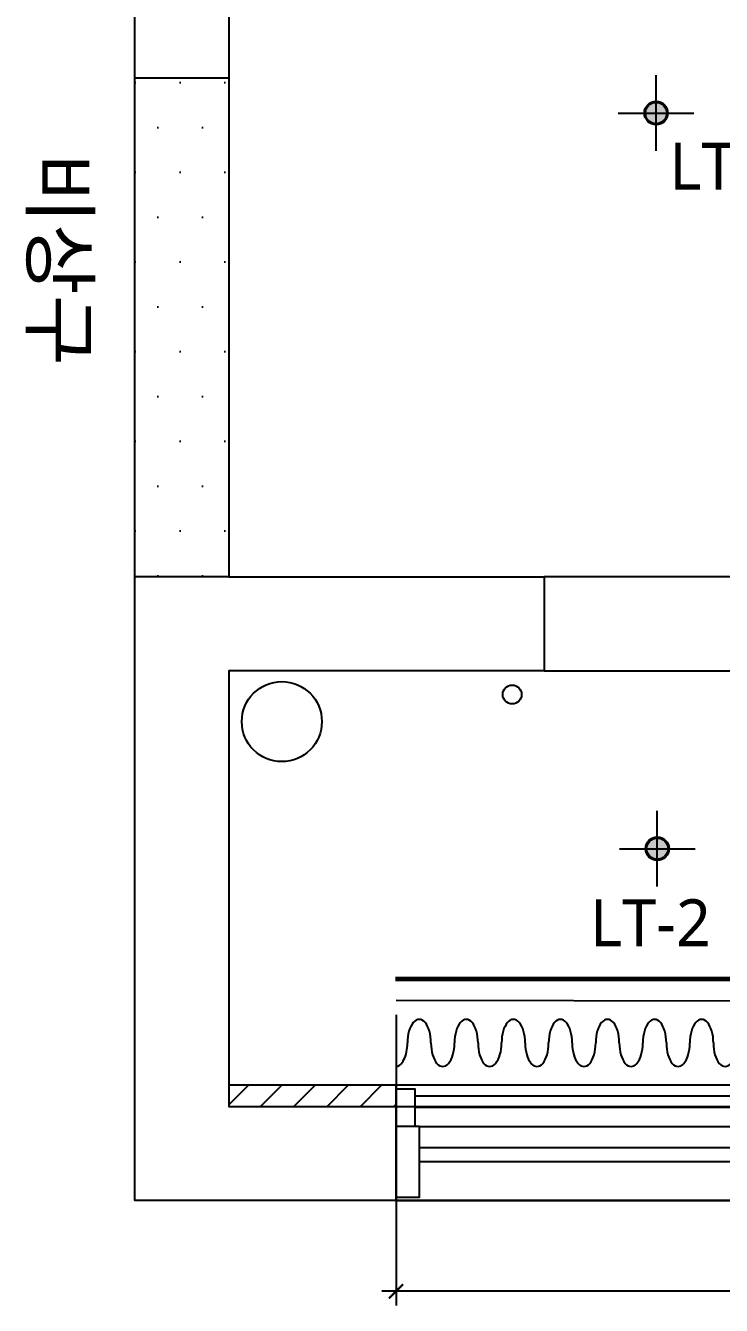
# Model space of a CAD drawing. Header units: millimetres. Extents: x 70151 to 230897, y 35202 to 113211.
# Drawn here: x 169390 to 170868, y 67552 to 70270 of the extents above; entities that cross this region are included whole.
import ezdxf

# ---------------------------------------------------------------- set-up
doc = ezdxf.new("R2010")
doc.units = ezdxf.units.MM
doc.header["$LTSCALE"] = 50
doc.linetypes.add('HID', pattern=[2.5, 1.5, -1])
for name, color, linetype in [('01. F-소품', 3, 'Continuous'), ('04-WIN', 4, 'Continuous'), ('06-LIGHT', 4, 'Continuous'), ('2-con', 2, 'Continuous'), ('3.기호.계단선', 30, 'Continuous'), ('_LIBR', 4, 'Continuous'), ('HAT', 8, 'Continuous'), ('RC-LIGHT', 7, 'Continuous'), ('도면층2', 2, 'Continuous')]:
    doc.layers.add(name, color=color, linetype=linetype)
doc.styles.add('HY 울릉도 L', font='malgun.ttf')
doc.styles.add('코레일둥고', font='malgun.ttf')
doc.dimstyles.new('30', dxfattribs={"dimscale": 30, "dimtxt": 2, "dimasz": 1, "dimexe": 1, "dimexo": 1, "dimgap": 1, "dimtad": 1, "dimdec": 0, "dimrnd": 0.05, "dimdsep": 46, "dimlunit": 6, "dimtxsty": 'HY 울릉도 L', "dimblk": 'ARCHTICK', "dimcen": 2.5, "dimdle": 1, "dimclrd": 133, "dimclre": 133, "dimclrt": 30, "dimadec": 0, "dimazin": 0, "dimtfac": 1, "dimtdec": 0, "dimtix": 1, "dimtmove": 2, "dimatfit": 3, "dimldrblk": 'ARCHTICK', "dimfxl": 1, "dimlwd": -1, "dimlwe": -1, "dimarcsym": 0})

# ---------------------------------------------------------------- blocks, each defined once
blk = doc.blocks.new('cjvjf')
h = blk.add_hatch()
h.set_pattern_fill('DOTS', color=10, scale=60)
h.set_pattern_definition([(0, (-637, -50), (47.625, 95.25), [0, -95.25])])
h.paths.add_polyline_path([(144236.5, 65836.5), (144436.5, 65836.5), (144436.5, 64776.5), (144236.5, 64776.5)])
at = {"color": 10}
blk.add_lwpolyline([(144236.5, 65836.5), (144436.5, 65836.5), (144436.5, 64776.5), (144236.5, 64776.5)], close=True, dxfattribs=at)
blk.add_circle((144548.9, 64469), 85)
at = {"layer": '04-WIN'}
for points in [[(145106.5, 64576.5), (147751.5, 64576.5), (147751.5, 64776.5), (145106.5, 64776.5)], [(144791.5, 63651.5), (147751.5, 63651.5), (147751.5, 63451.5), (144791.5, 63451.5)]]:
    blk.add_lwpolyline(points, close=True, dxfattribs=at)
at = {"layer": '2-con'}
blk.add_lwpolyline([(144436.5, 71356.5), (144436.5, 64776.5), (145106.5, 64776.5), (145106.5, 64576.5), (144436.5, 64576.5), (144436.5, 63651.5), (144791.5, 63651.5), (144791.5, 63451.5), (144436.5, 63451.5), (144236.5, 63451.5), (144236.5, 71696.5)], dxfattribs=at)
at = {"layer": '_LIBR'}
blk.add_line((144841.5, 63609), (147701.5, 63609), dxfattribs=at)
blk.add_lwpolyline([(144791.5, 63451.5), (147751.5, 63451.5), (147751.5, 63696.5), (144791.5, 63696.5)], close=True, dxfattribs=at)
for points in [[(144791.5, 63689), (144831.5, 63689), (144831.5, 63609)], [(144831.5, 63674), (146781.5, 63674), (146781.5, 63649), (144831.5, 63649)], [(144791.5, 63509), (144791.5, 63459), (144841.5, 63459), (144841.5, 63609), (144791.5, 63609)], [(144841.5, 63564), (146781.5, 63564), (146781.5, 63534), (144841.5, 63534)]]:
    blk.add_lwpolyline(points, dxfattribs=at)
at = {"layer": '도면층2'}
blk.add_line((144791.5, 63451.5), (144791.5, 63651.5), dxfattribs=at)
blk = doc.blocks.new('cjscjdeh')
at = {"layer": '3.기호.계단선'}
h = blk.add_hatch(dxfattribs=at)
h.set_pattern_fill('_USER', color=8, scale=50, angle=45, pattern_type=0)
h.set_pattern_definition([(45, (-2360.9, -1249.563), (-35.355339, 35.355339), [])])
h.paths.add_polyline_path([(142048.5, 67024.9), (141693.5, 67024.9), (141693.5, 66979.9), (142048.5, 66979.9)])
at = {"color": 8}
blk.add_circle((142295.2, 67854.9), 20, dxfattribs=at)
at = {"layer": '3.기호.계단선', "color": 8}
blk.add_lwpolyline([(142048.5, 67024.9), (141693.5, 67024.9), (141693.5, 66979.9), (142048.5, 66979.9)], close=True, dxfattribs=at)
blk.add_blockref('cjvjf', (-2743, 3328.4))
blk = doc.blocks.new('FFSFDF')
at = {"layer": '01. F-소품'}
blk.add_hatch(color=8, dxfattribs=at).paths.add_polyline_path([(1567672.9, 1746751.1), (1567679.9, 1746744.1), (1567715.3, 1746779.4), (1567679.9, 1746814.8), (1567672.9, 1746807.7), (1567701.2, 1746779.4)])
at = {"layer": '01. F-소품', "color": 8}
for p, q in [((1567672.9, 1746807.7), (1567679.9, 1746814.8)), ((1567474.8, 1746779.4), (1567701.2, 1746779.4)), ((1567672.9, 1746751.1), (1567679.9, 1746744.1))]:
    blk.add_line(p, q, dxfattribs=at)
for points in [[(1567672.9, 1746807.7), (1567701.2, 1746779.4), (1567672.9, 1746751.1)], [(1567679.9, 1746814.8), (1567715.3, 1746779.4), (1567679.9, 1746744.1)]]:
    blk.add_lwpolyline(points, dxfattribs=at)
for centre, start_param, end_param in [((1566799.8, 1746779.4), 1.570796, 4.712389), ((1566899.8, 1746779.4), 1.570796, 4.712389), ((1566999.8, 1746779.4), 1.570796, 4.712389), ((1567099.8, 1746779.4), 1.570796, 4.712389), ((1567199.8, 1746779.4), 1.570796, 4.712389), ((1567299.8, 1746779.4), 1.570796, 4.712389), ((1567399.8, 1746779.4), 1.570796, 4.712389), ((1566749.8, 1746779.4), 6.283185, 7.853982), ((1566849.8, 1746779.4), 4.712389, 7.853982), ((1566949.8, 1746779.4), 4.712389, 7.853982), ((1567049.8, 1746779.4), 4.712389, 7.853982), ((1567149.8, 1746779.4), 4.712389, 7.853982), ((1567249.8, 1746779.4), 4.712389, 7.853982), ((1567349.8, 1746779.4), 4.712389, 7.853982), ((1567449.8, 1746779.4), 4.712389, 7.853982)]:
    blk.add_ellipse(centre, major_axis=(0, -50), ratio=0.5, start_param=start_param, end_param=end_param, dxfattribs=at)
blk = doc.blocks.new('1')
at = {"linetype": 'Continuous'}
h = blk.add_hatch(color=4, dxfattribs=at)
h.dxf.hatch_style = 1
edge = h.paths.add_edge_path()
edge.add_arc((11539653.5, -14273503.8), 37.5, 0, 360)
at = {"color": 1, "linetype": 'Continuous'}
for p, q in [((11539653.5, -14273637.1), (11539653.5, -14273370.5)), ((11539520.2, -14273503.8), (11539786.8, -14273503.8))]:
    blk.add_line(p, q, dxfattribs=at)
at = {"color": 4, "linetype": 'Continuous'}
for radius in [41.5, 37.5]:
    blk.add_circle((11539653.5, -14273503.8), radius, dxfattribs=at)
blk = doc.blocks.new('_ArchTick')
at = {"color": 0, "linetype": 'ByBlock', "const_width": 0.15}
blk.add_lwpolyline([(-0.5, -0.5), (0.5, 0.5)], dxfattribs=at)
blk = doc.blocks.new('*D473')
at = {"layer": 'Defpoints', "color": 0, "transparency": 16777216}
for p in [(170176.4, 68199.4), (173136.4, 68195.2), (170176.4, 67582)]:
    blk.add_point(p, dxfattribs=at)
at = {"layer": 'HAT', "color": 133, "transparency": 16777216}
for p, q in [((170176.4, 68169.4), (170176.4, 67552)), ((173136.4, 68165.2), (173136.4, 67552)), ((173166.4, 67582), (170146.4, 67582))]:
    blk.add_line(p, q, dxfattribs=at)
at = {"layer": 'HAT', "color": 133, "transparency": 16777216, "xscale": 30, "yscale": 30, "zscale": 30, "rotation": 180}
blk.add_blockref('_ArchTick', (170176.4, 67582), dxfattribs=at)
at = {"layer": 'HAT', "color": 133, "transparency": 16777216, "xscale": 30, "yscale": 30, "zscale": 30}
blk.add_blockref('_ArchTick', (173136.4, 67582), dxfattribs=at)
at = {"layer": 'HAT', "color": 30, "transparency": 16777216, "insert": (171656.4, 67648), "char_height": 60, "attachment_point": 5, "style": 'HY 울릉도 L'}
blk.add_mtext('2,960', dxfattribs=at)

msp = doc.modelspace()

# ---------------------------------------------------------------- linework, layer by layer
at = {"layer": '06-LIGHT', "color": 10, "linetype": 'HID', "const_width": 10}
msp.add_lwpolyline([(170175.2, 68245.2), (173136.4, 68245.2)], dxfattribs=at)
at = {"layer": 'RC-LIGHT'}
msp.add_line((173136.4, 68195.2), (170176.4, 68199.4), dxfattribs=at)

# ---------------------------------------------------------------- block references
msp.add_blockref('cjscjdeh', (28127.9, 994.6))
at = {"color": 0}
msp.add_blockref('FFSFDF', (-1396574.2, -1678670), dxfattribs=at)
at = {"layer": 'RC-LIGHT', "xscale": 0.6024096385271789, "yscale": 0.6024096385271789, "zscale": 0.6024096385271789}
for p in [(-6780869.6, 8668580.7), (-6780867.1, 8667018.3)]:
    msp.add_blockref('1', p, dxfattribs=at)

# ---------------------------------------------------------------- texts
at = {"layer": '3.기호.계단선', "linetype": 'HID', "style": '코레일둥고'}
for s, p in [('LT_2', (170756.8, 69921.6)), ('LT-2', (170588.4, 68314.6))]:
    msp.add_text(s, height=100, dxfattribs=at).set_placement(p)
at = {"layer": '3.기호.계단선', "color": 10, "style": '코레일둥고'}
msp.add_text('비상구', height=120, rotation=270, dxfattribs=at).set_placement((169402.4, 69999.7))

# ---------------------------------------------------------------- dimensions: what is measured, and where the dimension line sits
at = {"layer": 'HAT'}
dim = msp.add_linear_dim(base=(170176.4, 67582), p1=(173136.4, 68195.2), p2=(170176.4, 68199.4), dimstyle='30', override={"dimfxl": 1.25, "dimarcsym": 2}, dxfattribs=at)
dim.commit()
dim.dimension.update_dxf_attribs({"geometry": '*D473', "text_midpoint": (171656.4, 67648)})

doc.saveas('drawing.dxf')
